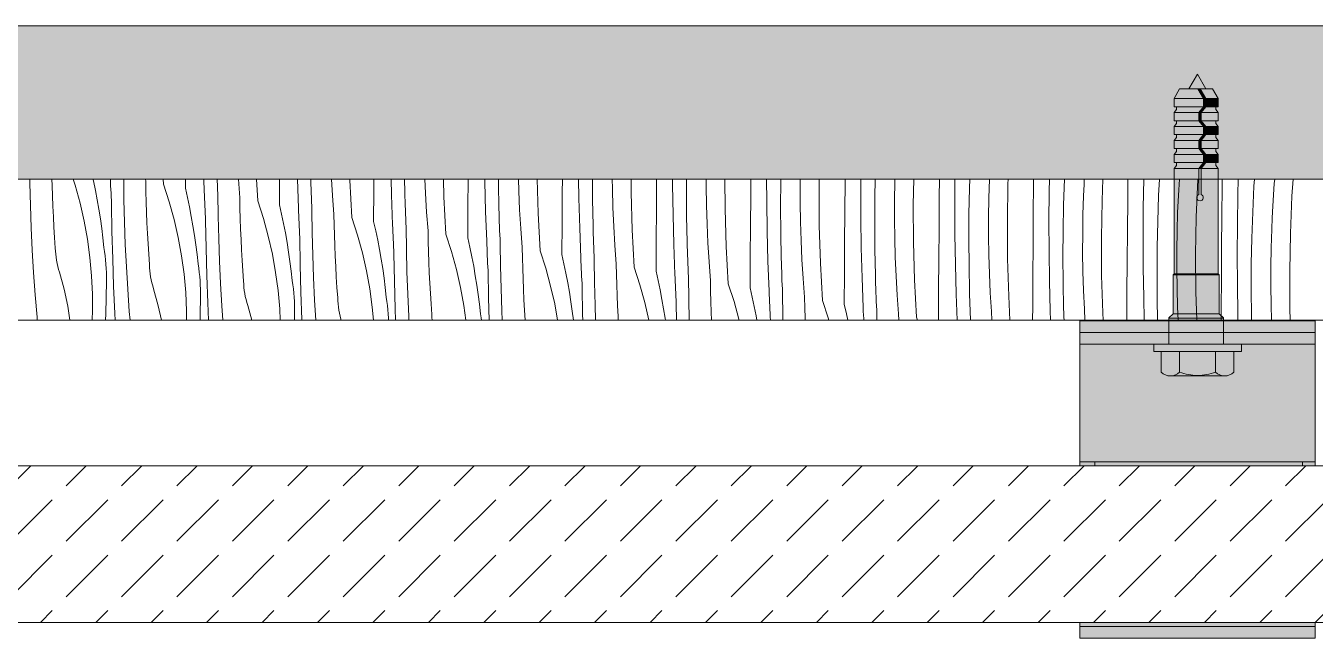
# Model space of a CAD drawing. Header units: millimetres. Extents: x -7826 to 55813, y 465 to 25965.
# Drawn here: x 30741 to 32386, y 20708 to 21489 of the extents above; entities that cross this region are included whole.
import ezdxf

# ---------------------------------------------------------------- set-up
doc = ezdxf.new("R2010")
doc.units = ezdxf.units.MM
for name, color, linetype, lineweight in [('2D - Ogolne2', 251, 'Continuous', 15), ('2D Drafting - General102', 254, 'Continuous', 13), ('2D Drafting - General121', 255, 'Continuous', 0), ('2D Drafting - General2', 251, 'Continuous', 15), ('2D Drafting - General81', 251, 'Continuous', 20)]:
    doc.layers.add(name, color=color, linetype=linetype, lineweight=lineweight)

# ---------------------------------------------------------------- blocks, each defined once
blk = doc.blocks.new('*X24')
at = {"layer": '2D Drafting - General81', "linetype": 'Continuous'}
for p, q in [((-68069.9, 69541.4), (-68069.9, 69546.6)), ((-68041.5, 69538.4), (-68041.8, 69546.6)), ((-68014.7, 69546.6), (-68012.1, 69538.6)), ((-67989.4, 69546.6), (-67988.8, 69544.2)), ((-67967, 69542.5), (-67967.2, 69546.6)), ((-67949.8, 69520.2), (-67950.1, 69546.6)), ((-67922.1, 69543.9), (-67922.3, 69546.6)), ((-67899.3, 69539.9), (-67899.6, 69546.6)), ((-67871.5, 69534.9), (-67871.4, 69546.6)), ((-67847.3, 69530.7), (-67847.9, 69546.6)), ((-67830.8, 69544.3), (-67830.9, 69546.6)), ((-67802, 69522.7), (-67803.8, 69546.6)), ((-67779.2, 69518.7), (-67780.7, 69546.6)), ((-67751.4, 69513.8), (-67751.2, 69546.6)), ((-67727.3, 69509.5), (-67728.6, 69546.6)), ((-67711.5, 69545.3), (-67711.5, 69546.6)), ((-67683.8, 69525.6), (-67685, 69546.6)), ((-67661.7, 69545.3), (-67661.7, 69546.6)), ((-67631.1, 69532), (-67631, 69546.6)), ((-67608.6, 69526.5), (-67609.1, 69546.6)), ((-67591.6, 69529.7), (-67591.9, 69546.6)), ((-67565.2, 69528.5), (-67566, 69546.6)), ((-67541.6, 69524.1), (-67542.3, 69546.6)), ((-67511, 69510.8), (-67510.8, 69546.6)), ((-67489.5, 69543.5), (-67489.5, 69546.6)), ((-67472.2, 69541.6), (-67472.2, 69546.6)), ((-67446.2, 69531.5), (-67446.6, 69546.6)), ((-67421.6, 69502.9), (-67422.9, 69546.6)), ((-67390.7, 69529), (-67390.5, 69546.6)), ((-67369.4, 69522.3), (-67369.8, 69546.6)), ((-67352.1, 69520.4), (-67352.3, 69546.6)), ((-67326.8, 69534.5), (-67327, 69546.6)), ((-67302.9, 69529.5), (-67303, 69546.6)), ((-67270.6, 69507.8), (-67270.3, 69546.6)), ((-67249.9, 69539.3), (-67250, 69546.6)), ((-67232.3, 69532.3), (-67232.2, 69546.6)), ((-67207.1, 69537.4), (-67207.1, 69546.6)), ((-67182.8, 69508.4), (-67183.1, 69546.6)), ((-67150.3, 69526), (-67150.1, 69546.6)), ((-67129.9, 69518.1), (-67130, 69546.6)), ((-67112, 69544.1), (-67111.9, 69546.6)), ((-67087.1, 69540.4), (-67087, 69546.6)), ((-67063.1, 69535), (-67062.9, 69546.6)), ((-67029.9, 69544.1), (-67029.9, 69546.6)), ((-67010, 69535.1), (-67009.9, 69546.6)), ((-66991.9, 69523), (-66991.5, 69546.6)), ((-66966.6, 69543.4), (-66966.5, 69546.6)), ((-66943, 69513.8), (-66942.4, 69546.6)), ((-66909.8, 69523), (-66909.6, 69546.6)), ((-66889.9, 69513.9), (-66889.7, 69546.6)), ((-66871.2, 69534.8), (-66870.8, 69546.6)), ((-66846.5, 69522.2), (-66845.8, 69546.4)), ((-66845.8, 69546.4), (-66845.8, 69546.6)), ((-66822.1, 69540.5), (-66821.8, 69546.6)), ((-66789.4, 69541.1), (-66789.4, 69546.6)), ((-66769.6, 69530.9), (-66769.3, 69546.6)), ((-66751.1, 69513.7), (-66750, 69546.6)), ((-66725.1, 69539.7), (-66724.8, 69546.6)), ((-66702, 69519.3), (-66700.9, 69546.6)), ((-66669.4, 69520), (-66669.2, 69546.6)), ((-66649.5, 69509.7), (-66648.9, 69546.6)), ((-66629.9, 69525.5), (-66628.9, 69546.6)), ((-66604.3, 69533), (-66603.5, 69546.6)), ((-66582, 69498.1), (-66580, 69545.9)), ((-66580, 69545.9), (-66580, 69546.6)), ((-66549, 69538.1), (-66548.9, 69546.6)), ((-66528.8, 69526.7), (-66528.3, 69546.6)), ((-66508.3, 69537.4), (-66507.7, 69546.6)), ((-66482.4, 69540.8), (-66481.9, 69546.6)), ((-66459.9, 69524.8), (-66458.5, 69546.6)), ((-68069.2, 69512.8), (-68069.9, 69541.4)), ((-68041.1, 69525.1), (-68041.5, 69538.4)), ((-68012.1, 69538.6), (-68005.9, 69516)), ((-67988.8, 69544.2), (-67986.3, 69532.1)), ((-67986.3, 69532.1), (-67984, 69520.1)), ((-67966.8, 69537.8), (-67967, 69542.5)), ((-67966.6, 69533.2), (-67966.8, 69537.8)), ((-67966.3, 69528.5), (-67966.6, 69533.2)), ((-67921.8, 69530.6), (-67922.1, 69543.9)), ((-67921.5, 69517.2), (-67921.8, 69530.6)), ((-67899.3, 69539.9), (-67892, 69517.5)), ((-67871.5, 69534.9), (-67868.8, 69523)), ((-67847.1, 69526), (-67847.3, 69530.7)), ((-67830.6, 69538.7), (-67830.8, 69544.3)), ((-67830.3, 69533.2), (-67830.6, 69538.7)), ((-67830.1, 69527.6), (-67830.3, 69533.2)), ((-67711.3, 69539.8), (-67711.5, 69545.3)), ((-67711.1, 69534.2), (-67711.3, 69539.8)), ((-67710.9, 69528.7), (-67711.1, 69534.2)), ((-67659.1, 69497.5), (-67661.7, 69545.3)), ((-67631.3, 69492.6), (-67631.1, 69532)), ((-67591.4, 69524.1), (-67591.6, 69529.7)), ((-67488.5, 69505.3), (-67489.5, 69543.5)), ((-67471.5, 69508.5), (-67472.2, 69541.6)), ((-67445.1, 69507.4), (-67446.2, 69531.5)), ((-67326.1, 69510.3), (-67326.8, 69534.5)), ((-67301.5, 69481.7), (-67302.9, 69529.5)), ((-67249.3, 69501.1), (-67249.9, 69539.3)), ((-67232, 69499.2), (-67232.3, 69532.3)), ((-67206.8, 69513.3), (-67207.1, 69537.4)), ((-67112.2, 69511.1), (-67112, 69544.1)), ((-67087.1, 69516.3), (-67087.1, 69540.4)), ((-67062.8, 69487.2), (-67063.1, 69535)), ((-67030.2, 69504.8), (-67029.9, 69544.1)), ((-67009.8, 69496.9), (-67010, 69535.1)), ((-66967, 69519.2), (-66966.6, 69543.4)), ((-66871.9, 69501.8), (-66871.2, 69534.8)), ((-66822.9, 69492.7), (-66822.1, 69540.5)), ((-66789.8, 69501.8), (-66789.4, 69541.1)), ((-66769.8, 69492.7), (-66769.6, 69530.9)), ((-66725.8, 69525.2), (-66725.1, 69539.7)), ((-66605.1, 69518.5), (-66604.3, 69533)), ((-66549.3, 69498.8), (-66549, 69538.1)), ((-66509.9, 69504.4), (-66508.3, 69537.4)), ((-66483.4, 69526.3), (-66482.4, 69540.8)), ((-68068.2, 69484.3), (-68069.2, 69512.8)), ((-68040.5, 69511.8), (-68041.1, 69525.1)), ((-68005.9, 69516), (-68000.7, 69493)), ((-67984, 69520.1), (-67981.9, 69508)), ((-67966.1, 69523.8), (-67966.3, 69528.5)), ((-67965.9, 69519.1), (-67966.1, 69523.8)), ((-67965.6, 69514.5), (-67965.9, 69519.1)), ((-67965.1, 69479.6), (-67965.6, 69514.5)), ((-67949.1, 69491.7), (-67949.8, 69520.2)), ((-67921, 69503.9), (-67921.5, 69517.2)), ((-67892, 69517.5), (-67885.8, 69494.8)), ((-67868.8, 69523), (-67866.2, 69511)), ((-67846.9, 69521.3), (-67847.1, 69526)), ((-67846.7, 69516.7), (-67846.9, 69521.3)), ((-67846.5, 69512), (-67846.7, 69516.7)), ((-67829.7, 69499.1), (-67830.1, 69527.6)), ((-67801.8, 69509.4), (-67802, 69522.7)), ((-67779.2, 69518.7), (-67772, 69496.3)), ((-67751.4, 69513.8), (-67748.7, 69501.8)), ((-67710.7, 69523.1), (-67710.9, 69528.7)), ((-67710.5, 69517.6), (-67710.7, 69523.1)), ((-67710.2, 69512), (-67710.5, 69517.6)), ((-67682, 69501.5), (-67683.8, 69525.6)), ((-67607.2, 69488.3), (-67608.6, 69526.5)), ((-67591.2, 69518.6), (-67591.4, 69524.1)), ((-67591, 69513), (-67591.2, 69518.6)), ((-67590.8, 69507.5), (-67591, 69513)), ((-67563.7, 69504.4), (-67565.2, 69528.5)), ((-67539.1, 69476.3), (-67541.6, 69524.1)), ((-67390.9, 69489.6), (-67390.7, 69529)), ((-67368.4, 69484.1), (-67369.4, 69522.3)), ((-67351.4, 69487.4), (-67352.1, 69520.4)), ((-67206, 69489.2), (-67206.8, 69513.3)), ((-67150.5, 69486.6), (-67150.3, 69526)), ((-67129.3, 69479.9), (-67129.9, 69518.1)), ((-67086.7, 69492.1), (-67087.1, 69516.3)), ((-66992.1, 69489.9), (-66991.9, 69523)), ((-66967, 69495.1), (-66967, 69519.2)), ((-66942.7, 69466), (-66943, 69513.8)), ((-66910.1, 69483.6), (-66909.8, 69523)), ((-66889.7, 69475.8), (-66889.9, 69513.9)), ((-66846.9, 69498.1), (-66846.5, 69522.2)), ((-66751.8, 69480.6), (-66751.1, 69513.7)), ((-66726.5, 69501.1), (-66725.8, 69525.2)), ((-66702.9, 69471.5), (-66702, 69519.3)), ((-66669.7, 69480.6), (-66669.4, 69520)), ((-66631.1, 69492.5), (-66629.9, 69525.5)), ((-66605.7, 69504), (-66605.1, 69518.5)), ((-66529.5, 69488.6), (-66528.8, 69526.7)), ((-66484.3, 69511.8), (-66483.4, 69526.3)), ((-66461.9, 69477), (-66459.9, 69524.8)), ((-68039.9, 69498.5), (-68040.5, 69511.8)), ((-68039.2, 69485.2), (-68039.9, 69498.5)), ((-67981.9, 69508), (-67979.9, 69495.9)), ((-67920.5, 69490.6), (-67921, 69503.9)), ((-67866.2, 69511), (-67863.9, 69498.9)), ((-67863.9, 69498.9), (-67861.8, 69486.8)), ((-67846.3, 69507.3), (-67846.5, 69512)), ((-67846.1, 69502.6), (-67846.3, 69507.3)), ((-67845.8, 69498), (-67846.1, 69502.6)), ((-67845.6, 69493.3), (-67845.8, 69498)), ((-67829, 69470.5), (-67829.7, 69499.1)), ((-67801.4, 69496.1), (-67801.8, 69509.4)), ((-67772, 69496.3), (-67765.8, 69473.6)), ((-67748.7, 69501.8), (-67746.2, 69489.8)), ((-67727.1, 69504.8), (-67727.3, 69509.5)), ((-67726.9, 69500.2), (-67727.1, 69504.8)), ((-67726.6, 69495.5), (-67726.9, 69500.2)), ((-67710, 69506.5), (-67710.2, 69512)), ((-67709.7, 69477.9), (-67710, 69506.5)), ((-67681.7, 69488.2), (-67682, 69501.5)), ((-67659.1, 69497.5), (-67651.9, 69475.1)), ((-67590.6, 69501.9), (-67590.8, 69507.5)), ((-67590.4, 69496.4), (-67590.6, 69501.9)), ((-67590.2, 69490.9), (-67590.4, 69496.4)), ((-67561.9, 69480.4), (-67563.7, 69504.4)), ((-67511.3, 69471.4), (-67511, 69510.8)), ((-67487.1, 69467.2), (-67488.5, 69505.3)), ((-67471.3, 69503), (-67471.5, 69508.5)), ((-67471.2, 69497.4), (-67471.3, 69503)), ((-67471, 69491.9), (-67471.2, 69497.4)), ((-67443.6, 69483.3), (-67445.1, 69507.4)), ((-67419, 69455.2), (-67421.6, 69502.9)), ((-67325, 69486.2), (-67326.1, 69510.3)), ((-67270.9, 69468.4), (-67270.6, 69507.8)), ((-67248.4, 69463), (-67249.3, 69501.1)), ((-67231.4, 69466.2), (-67232, 69499.2)), ((-67181.4, 69460.6), (-67182.8, 69508.4)), ((-67112, 69478.1), (-67112.2, 69511.1)), ((-67030.5, 69465.4), (-67030.2, 69504.8)), ((-67009.2, 69458.8), (-67009.8, 69496.9)), ((-66872.1, 69468.8), (-66871.9, 69501.8)), ((-66846.9, 69473.9), (-66846.9, 69498.1)), ((-66790.1, 69462.4), (-66789.8, 69501.8)), ((-66726.8, 69476.9), (-66726.5, 69501.1)), ((-66649.8, 69471.6), (-66649.5, 69509.7)), ((-66606.4, 69479.9), (-66605.7, 69504)), ((-66582.8, 69450.3), (-66582, 69498.1)), ((-66549.6, 69459.4), (-66549.3, 69498.8)), ((-66511, 69471.3), (-66509.9, 69504.4)), ((-66485.6, 69482.8), (-66485, 69497.3)), ((-66485, 69497.3), (-66484.3, 69511.8)), ((-68066.8, 69455.7), (-68068.2, 69484.3)), ((-68038.3, 69471.9), (-68039.2, 69485.2)), ((-68000.7, 69493), (-67996.5, 69469.9)), ((-67979.9, 69495.9), (-67978.2, 69483.7)), ((-67978.2, 69483.7), (-67976.7, 69471.6)), ((-67948.1, 69463.1), (-67949.1, 69491.7)), ((-67919.8, 69477.3), (-67920.5, 69490.6)), ((-67885.8, 69494.8), (-67880.6, 69471.9)), ((-67861.8, 69486.8), (-67859.9, 69474.7)), ((-67845, 69458.4), (-67845.6, 69493.3)), ((-67801, 69482.8), (-67801.4, 69496.1)), ((-67800.4, 69469.5), (-67801, 69482.8)), ((-67746.2, 69489.8), (-67743.9, 69477.8)), ((-67726.4, 69490.8), (-67726.6, 69495.5)), ((-67726.2, 69486.2), (-67726.4, 69490.8)), ((-67726, 69481.5), (-67726.2, 69486.2)), ((-67725.8, 69476.8), (-67726, 69481.5)), ((-67681.3, 69474.9), (-67681.7, 69488.2)), ((-67631.3, 69492.6), (-67628.6, 69480.6)), ((-67628.6, 69480.6), (-67626.1, 69468.6)), ((-67607, 69483.7), (-67607.2, 69488.3)), ((-67606.8, 69479), (-67607, 69483.7)), ((-67589.9, 69485.3), (-67590.2, 69490.9)), ((-67589.6, 69456.7), (-67589.9, 69485.3)), ((-67561.6, 69467), (-67561.9, 69480.4)), ((-67470.8, 69486.3), (-67471, 69491.9)), ((-67470.6, 69480.8), (-67470.8, 69486.3)), ((-67470.3, 69475.2), (-67470.6, 69480.8)), ((-67441.8, 69459.2), (-67443.6, 69483.3)), ((-67391.2, 69450.3), (-67390.9, 69489.6)), ((-67367.1, 69446), (-67368.4, 69484.1)), ((-67351.3, 69481.8), (-67351.4, 69487.4)), ((-67351.1, 69476.3), (-67351.3, 69481.8)), ((-67323.6, 69462.1), (-67325, 69486.2)), ((-67298.9, 69434), (-67301.5, 69481.7)), ((-67205, 69465), (-67206, 69489.2)), ((-67150.8, 69447.3), (-67150.5, 69486.6)), ((-67128.3, 69441.8), (-67129.3, 69479.9)), ((-67086, 69468), (-67086.7, 69492.1)), ((-67061.3, 69439.4), (-67062.8, 69487.2)), ((-66991.9, 69456.9), (-66992.1, 69489.9)), ((-66966.6, 69471), (-66967, 69495.1)), ((-66910.4, 69444.3), (-66910.1, 69483.6)), ((-66822.6, 69444.9), (-66822.9, 69492.7)), ((-66769.6, 69454.6), (-66769.8, 69492.7)), ((-66752, 69447.6), (-66751.8, 69480.6)), ((-66670, 69441.3), (-66669.7, 69480.6)), ((-66631.7, 69459.5), (-66631.1, 69492.5)), ((-66606.8, 69455.7), (-66606.4, 69479.9)), ((-66529.7, 69450.4), (-66529.5, 69488.6)), ((-66486.3, 69458.7), (-66485.6, 69482.8)), ((-68037.4, 69458.6), (-68038.3, 69471.9)), ((-67996.5, 69469.9), (-67993.3, 69446.6)), ((-67976.7, 69471.6), (-67975.4, 69459.4)), ((-67964.2, 69444.7), (-67965.1, 69479.6)), ((-67919.1, 69464), (-67919.8, 69477.3)), ((-67918.3, 69450.7), (-67919.1, 69464)), ((-67880.6, 69471.9), (-67876.4, 69448.7)), ((-67859.9, 69474.7), (-67858.2, 69462.6)), ((-67828, 69441.9), (-67829, 69470.5)), ((-67799.8, 69456.1), (-67800.4, 69469.5)), ((-67765.8, 69473.6), (-67760.5, 69450.7)), ((-67743.9, 69477.8), (-67741.7, 69465.7)), ((-67741.7, 69465.7), (-67739.8, 69453.5)), ((-67725.5, 69472.1), (-67725.8, 69476.8)), ((-67724.9, 69437.2), (-67725.5, 69472.1)), ((-67709, 69449.3), (-67709.7, 69477.9)), ((-67680.9, 69461.6), (-67681.3, 69474.9)), ((-67651.9, 69475.1), (-67645.7, 69452.4)), ((-67626.1, 69468.6), (-67623.8, 69456.6)), ((-67606.6, 69474.3), (-67606.8, 69479)), ((-67606.4, 69469.7), (-67606.6, 69474.3)), ((-67606.1, 69465), (-67606.4, 69469.7)), ((-67605.9, 69460.3), (-67606.1, 69465)), ((-67561.3, 69453.7), (-67561.6, 69467)), ((-67539.1, 69476.3), (-67531.8, 69454)), ((-67511.3, 69471.4), (-67508.6, 69459.5)), ((-67486.9, 69462.5), (-67487.1, 69467.2)), ((-67470.1, 69469.7), (-67470.3, 69475.2)), ((-67469.9, 69464.1), (-67470.1, 69469.7)), ((-67469.5, 69435.6), (-67469.9, 69464.1)), ((-67350.9, 69470.7), (-67351.1, 69476.3)), ((-67350.7, 69465.2), (-67350.9, 69470.7)), ((-67350.5, 69459.6), (-67350.7, 69465.2)), ((-67271.1, 69429.1), (-67270.9, 69468.4)), ((-67231.2, 69460.6), (-67231.4, 69466.2)), ((-67203.5, 69440.9), (-67205, 69465)), ((-67111.3, 69445), (-67112, 69478.1)), ((-67084.9, 69443.9), (-67086, 69468)), ((-67030.7, 69426.1), (-67030.5, 69465.4)), ((-66965.9, 69446.8), (-66966.6, 69471)), ((-66941.3, 69418.2), (-66942.7, 69466)), ((-66889.1, 69437.6), (-66889.7, 69475.8)), ((-66871.8, 69435.7), (-66872.1, 69468.8)), ((-66846.6, 69449.8), (-66846.9, 69473.9)), ((-66726.9, 69452.8), (-66726.8, 69476.9)), ((-66702.6, 69423.7), (-66702.9, 69471.5)), ((-66649.6, 69433.4), (-66649.8, 69471.6)), ((-66511.7, 69438.3), (-66511, 69471.3)), ((-66462.7, 69429.2), (-66461.9, 69477)), ((-68065.1, 69427.2), (-68066.8, 69455.7)), ((-68037.2, 69454.7), (-68037.4, 69458.6)), ((-68036.9, 69450.7), (-68037.2, 69454.7)), ((-68036.5, 69446.8), (-68036.9, 69450.7)), ((-67974.5, 69454.1), (-67975.4, 69459.4)), ((-67973.8, 69448.7), (-67974.5, 69454.1)), ((-67973.3, 69443.4), (-67973.8, 69448.7)), ((-67946.7, 69434.6), (-67948.1, 69463.1)), ((-67917.3, 69437.4), (-67918.3, 69450.7)), ((-67876.4, 69448.7), (-67873.2, 69425.4)), ((-67858.2, 69462.6), (-67856.6, 69450.4)), ((-67856.6, 69450.4), (-67855.3, 69438.2)), ((-67844.1, 69423.5), (-67845, 69458.4)), ((-67799, 69442.8), (-67799.8, 69456.1)), ((-67760.5, 69450.7), (-67756.3, 69427.5)), ((-67739.8, 69453.5), (-67738.1, 69441.4)), ((-67708, 69420.8), (-67709, 69449.3)), ((-67680.3, 69448.3), (-67680.9, 69461.6)), ((-67679.7, 69435), (-67680.3, 69448.3)), ((-67645.7, 69452.4), (-67640.5, 69429.5)), ((-67623.8, 69456.6), (-67621.7, 69444.5)), ((-67605.7, 69455.6), (-67605.9, 69460.3)), ((-67605.4, 69451), (-67605.7, 69455.6)), ((-67604.9, 69416.1), (-67605.4, 69451)), ((-67588.9, 69428.2), (-67589.6, 69456.7)), ((-67560.8, 69440.4), (-67561.3, 69453.7)), ((-67531.8, 69454), (-67525.6, 69431.3)), ((-67508.6, 69459.5), (-67506, 69447.5)), ((-67506, 69447.5), (-67503.7, 69435.4)), ((-67486.7, 69457.8), (-67486.9, 69462.5)), ((-67486.5, 69453.2), (-67486.7, 69457.8)), ((-67486.3, 69448.5), (-67486.5, 69453.2)), ((-67486.1, 69443.8), (-67486.3, 69448.5)), ((-67441.6, 69445.9), (-67441.8, 69459.2)), ((-67419, 69455.2), (-67411.8, 69432.8)), ((-67391.2, 69450.3), (-67388.5, 69438.3)), ((-67350.3, 69454.1), (-67350.5, 69459.6)), ((-67350, 69448.5), (-67350.3, 69454.1)), ((-67349.8, 69443), (-67350, 69448.5)), ((-67321.8, 69438), (-67323.6, 69462.1)), ((-67247, 69424.8), (-67248.4, 69463)), ((-67231, 69455.1), (-67231.2, 69460.6)), ((-67230.8, 69449.5), (-67231, 69455.1)), ((-67230.6, 69444), (-67230.8, 69449.5)), ((-67178.9, 69412.8), (-67181.4, 69460.6)), ((-67151.1, 69407.9), (-67150.8, 69447.3)), ((-67008.2, 69420.6), (-67009.2, 69458.8)), ((-66991.2, 69423.8), (-66991.9, 69456.9)), ((-66845.8, 69425.6), (-66846.6, 69449.8)), ((-66790.3, 69423.1), (-66790.1, 69462.4)), ((-66769.1, 69416.4), (-66769.6, 69454.6)), ((-66751.8, 69414.5), (-66752, 69447.6)), ((-66726.5, 69428.6), (-66726.9, 69452.8)), ((-66631.9, 69426.4), (-66631.7, 69459.5)), ((-66606.8, 69431.6), (-66606.8, 69455.7)), ((-66582.5, 69402.5), (-66582.8, 69450.3)), ((-66549.9, 69420.1), (-66549.6, 69459.4)), ((-66529.5, 69412.2), (-66529.7, 69450.4)), ((-66486.7, 69434.6), (-66486.3, 69458.7)), ((-68035.9, 69442.9), (-68036.5, 69446.8)), ((-68035.1, 69439), (-68035.9, 69442.9)), ((-68034.3, 69435.2), (-68035.1, 69439)), ((-68033.3, 69431.3), (-68034.3, 69435.2)), ((-68032.1, 69427.6), (-68033.3, 69431.3)), ((-67993.3, 69446.6), (-67991.2, 69423.2)), ((-67972.8, 69438), (-67973.3, 69443.4)), ((-67972.5, 69432.6), (-67972.8, 69438)), ((-67972.3, 69427.3), (-67972.5, 69432.6)), ((-67963, 69409.8), (-67964.2, 69444.7)), ((-67945, 69406), (-67946.7, 69434.6)), ((-67917.2, 69433.5), (-67917.3, 69437.4)), ((-67916.8, 69429.6), (-67917.2, 69433.5)), ((-67854.5, 69432.9), (-67855.3, 69438.2)), ((-67853.8, 69427.5), (-67854.5, 69432.9)), ((-67826.7, 69413.4), (-67828, 69441.9)), ((-67798.2, 69429.6), (-67799, 69442.8)), ((-67738.1, 69441.4), (-67736.6, 69429.2)), ((-67724.1, 69402.3), (-67724.9, 69437.2)), ((-67679, 69421.7), (-67679.7, 69435)), ((-67621.7, 69444.5), (-67619.7, 69432.4)), ((-67619.7, 69432.4), (-67618, 69420.2)), ((-67560.3, 69427.1), (-67560.8, 69440.4)), ((-67525.6, 69431.3), (-67520.4, 69408.3)), ((-67503.7, 69435.4), (-67501.6, 69423.3)), ((-67485.9, 69439.1), (-67486.1, 69443.8)), ((-67485.6, 69434.5), (-67485.9, 69439.1)), ((-67485.4, 69429.8), (-67485.6, 69434.5)), ((-67468.8, 69407), (-67469.5, 69435.6)), ((-67441.2, 69432.6), (-67441.6, 69445.9)), ((-67440.7, 69419.2), (-67441.2, 69432.6)), ((-67411.8, 69432.8), (-67405.6, 69410.1)), ((-67388.5, 69438.3), (-67386, 69426.3)), ((-67366.9, 69441.3), (-67367.1, 69446)), ((-67366.7, 69436.7), (-67366.9, 69441.3)), ((-67366.4, 69432), (-67366.7, 69436.7)), ((-67366.2, 69427.3), (-67366.4, 69432)), ((-67349.5, 69414.4), (-67349.8, 69443)), ((-67321.5, 69424.7), (-67321.8, 69438)), ((-67298.9, 69434), (-67291.7, 69411.6)), ((-67230.4, 69438.4), (-67230.6, 69444)), ((-67230.2, 69432.9), (-67230.4, 69438.4)), ((-67230, 69427.3), (-67230.2, 69432.9)), ((-67201.7, 69416.8), (-67203.5, 69440.9)), ((-67126.9, 69403.7), (-67128.3, 69441.8)), ((-67111.1, 69439.5), (-67111.3, 69445)), ((-67111, 69433.9), (-67111.1, 69439.5)), ((-67110.8, 69428.4), (-67111, 69433.9)), ((-67083.4, 69419.8), (-67084.9, 69443.9)), ((-67058.8, 69391.7), (-67061.3, 69439.4)), ((-66964.8, 69422.7), (-66965.9, 69446.8)), ((-66910.7, 69404.9), (-66910.4, 69444.3)), ((-66888.2, 69399.5), (-66889.1, 69437.6)), ((-66871.2, 69402.7), (-66871.8, 69435.7)), ((-66821.2, 69397.1), (-66822.6, 69444.9)), ((-66670.3, 69401.9), (-66670, 69441.3)), ((-66649, 69395.3), (-66649.6, 69433.4)), ((-66606.4, 69407.4), (-66606.8, 69431.6)), ((-66511.9, 69405.2), (-66511.7, 69438.3)), ((-66486.7, 69410.4), (-66486.7, 69434.6)), ((-68063.1, 69398.7), (-68065.1, 69427.2)), ((-68026.1, 69406.2), (-68032.1, 69427.6)), ((-67991.2, 69423.2), (-67990.1, 69399.7)), ((-67972.7, 69395.6), (-67972.3, 69416.5)), ((-67972.2, 69421.9), (-67972.3, 69427.3)), ((-67972.3, 69416.5), (-67972.2, 69421.9)), ((-67916.4, 69425.6), (-67916.8, 69429.6)), ((-67915.8, 69421.7), (-67916.4, 69425.6)), ((-67915.1, 69417.8), (-67915.8, 69421.7)), ((-67914.2, 69414), (-67915.1, 69417.8)), ((-67913.2, 69410.2), (-67914.2, 69414)), ((-67873.2, 69425.4), (-67871.1, 69402)), ((-67853.2, 69422.2), (-67853.8, 69427.5)), ((-67852.8, 69416.8), (-67853.2, 69422.2)), ((-67852.4, 69411.5), (-67852.8, 69416.8)), ((-67843, 69388.6), (-67844.1, 69423.5)), ((-67797.3, 69416.3), (-67798.2, 69429.6)), ((-67797.1, 69412.3), (-67797.3, 69416.3)), ((-67756.3, 69427.5), (-67753.2, 69404.2)), ((-67736.6, 69429.2), (-67735.2, 69417)), ((-67734.4, 69411.7), (-67735.2, 69417)), ((-67706.6, 69392.2), (-67708, 69420.8)), ((-67678.1, 69408.4), (-67679, 69421.7)), ((-67640.5, 69429.5), (-67636.3, 69406.4)), ((-67618, 69420.2), (-67616.5, 69408.1)), ((-67604, 69381.2), (-67604.9, 69416.1)), ((-67587.9, 69399.6), (-67588.9, 69428.2)), ((-67559.6, 69413.8), (-67560.3, 69427.1)), ((-67501.6, 69423.3), (-67499.7, 69411.2)), ((-67484.8, 69394.9), (-67485.4, 69429.8)), ((-67440.2, 69405.9), (-67440.7, 69419.2)), ((-67386, 69426.3), (-67383.7, 69414.2)), ((-67383.7, 69414.2), (-67381.5, 69402.2)), ((-67366, 69422.6), (-67366.2, 69427.3)), ((-67365.8, 69418), (-67366, 69422.6)), ((-67365.5, 69413.3), (-67365.8, 69418)), ((-67348.8, 69385.8), (-67349.5, 69414.4)), ((-67321.1, 69411.4), (-67321.5, 69424.7)), ((-67271.1, 69429.1), (-67268.4, 69417.1)), ((-67268.4, 69417.1), (-67265.9, 69405.1)), ((-67246.8, 69420.2), (-67247, 69424.8)), ((-67246.6, 69415.5), (-67246.8, 69420.2)), ((-67246.4, 69410.8), (-67246.6, 69415.5)), ((-67229.7, 69421.8), (-67230, 69427.3)), ((-67229.4, 69393.2), (-67229.7, 69421.8)), ((-67201.4, 69403.5), (-67201.7, 69416.8)), ((-67110.6, 69422.8), (-67110.8, 69428.4)), ((-67110.4, 69417.3), (-67110.6, 69422.8)), ((-67110.1, 69411.7), (-67110.4, 69417.3)), ((-67081.6, 69395.7), (-67083.4, 69419.8)), ((-67031, 69386.8), (-67030.7, 69426.1)), ((-67006.9, 69382.5), (-67008.2, 69420.6)), ((-66991.1, 69418.3), (-66991.2, 69423.8)), ((-66990.9, 69412.7), (-66991.1, 69418.3)), ((-66963.4, 69398.6), (-66964.8, 69422.7)), ((-66938.7, 69370.5), (-66941.3, 69418.2)), ((-66844.7, 69401.5), (-66845.8, 69425.6)), ((-66790.6, 69383.8), (-66790.3, 69423.1)), ((-66768.1, 69378.3), (-66769.1, 69416.4)), ((-66751.1, 69381.5), (-66751.8, 69414.5)), ((-66725.8, 69404.5), (-66726.5, 69428.6)), ((-66701.1, 69375.9), (-66702.6, 69423.7)), ((-66631.7, 69393.4), (-66631.9, 69426.4)), ((-66550.2, 69380.8), (-66549.9, 69420.1)), ((-66462.4, 69381.3), (-66462.7, 69429.2)), ((-68060.7, 69370.2), (-68063.1, 69398.7)), ((-68021.5, 69384.5), (-68026.1, 69406.2)), ((-67990.1, 69399.7), (-67990, 69376.1)), ((-67961.6, 69374.9), (-67963, 69409.8)), ((-67943, 69377.5), (-67945, 69406)), ((-67912.1, 69406.4), (-67913.2, 69410.2)), ((-67906, 69385), (-67912.1, 69406.4)), ((-67871.1, 69402), (-67870, 69378.5)), ((-67852.2, 69406.1), (-67852.4, 69411.5)), ((-67852.2, 69400.7), (-67852.2, 69406.1)), ((-67852.2, 69395.3), (-67852.2, 69400.7)), ((-67825, 69384.9), (-67826.7, 69413.4)), ((-67796.8, 69408.4), (-67797.1, 69412.3)), ((-67796.3, 69404.5), (-67796.8, 69408.4)), ((-67795.7, 69400.6), (-67796.3, 69404.5)), ((-67795, 69396.7), (-67795.7, 69400.6)), ((-67753.2, 69404.2), (-67751, 69380.8)), ((-67733.7, 69406.4), (-67734.4, 69411.7)), ((-67733.1, 69401), (-67733.7, 69406.4)), ((-67732.7, 69395.7), (-67733.1, 69401)), ((-67722.9, 69367.4), (-67724.1, 69402.3)), ((-67677.2, 69395.1), (-67678.1, 69408.4)), ((-67636.3, 69406.4), (-67633.1, 69383.1)), ((-67616.5, 69408.1), (-67615.2, 69395.9)), ((-67586.5, 69371), (-67587.9, 69399.6)), ((-67558.9, 69400.5), (-67559.6, 69413.8)), ((-67558.1, 69387.2), (-67558.9, 69400.5)), ((-67520.4, 69408.3), (-67516.2, 69385.2)), ((-67499.7, 69411.2), (-67498, 69399.1)), ((-67498, 69399.1), (-67496.4, 69386.9)), ((-67467.8, 69378.4), (-67468.8, 69407)), ((-67439.6, 69392.6), (-67440.2, 69405.9)), ((-67405.6, 69410.1), (-67400.3, 69387.2)), ((-67381.5, 69402.2), (-67379.6, 69390)), ((-67365.3, 69408.6), (-67365.5, 69413.3)), ((-67364.7, 69373.7), (-67365.3, 69408.6)), ((-67320.7, 69398.1), (-67321.1, 69411.4)), ((-67320.1, 69384.8), (-67320.7, 69398.1)), ((-67291.7, 69411.6), (-67285.5, 69388.9)), ((-67265.9, 69405.1), (-67263.6, 69393.1)), ((-67246.2, 69406.1), (-67246.4, 69410.8)), ((-67245.9, 69401.5), (-67246.2, 69406.1)), ((-67245.7, 69396.8), (-67245.9, 69401.5)), ((-67201.1, 69390.2), (-67201.4, 69403.5)), ((-67178.9, 69412.8), (-67171.6, 69390.4)), ((-67151.1, 69407.9), (-67148.4, 69396)), ((-67126.7, 69399), (-67126.9, 69403.7)), ((-67126.5, 69394.3), (-67126.7, 69399)), ((-67109.9, 69406.2), (-67110.1, 69411.7)), ((-67109.7, 69400.6), (-67109.9, 69406.2)), ((-67109.3, 69372), (-67109.7, 69400.6)), ((-66990.7, 69407.2), (-66990.9, 69412.7)), ((-66990.5, 69401.6), (-66990.7, 69407.2)), ((-66990.3, 69396.1), (-66990.5, 69401.6)), ((-66961.6, 69374.5), (-66963.4, 69398.6)), ((-66910.9, 69366.6), (-66910.7, 69404.9)), ((-66887, 69366.6), (-66888.2, 69399.5)), ((-66871, 69397.1), (-66871.2, 69402.7)), ((-66843.3, 69377.4), (-66844.7, 69401.5)), ((-66724.7, 69380.4), (-66725.8, 69404.5)), ((-66670.5, 69366.6), (-66670.3, 69401.9)), ((-66605.7, 69383.3), (-66606.4, 69407.4)), ((-66581.4, 69366.6), (-66582.5, 69402.5)), ((-66528.9, 69374.1), (-66529.5, 69412.2)), ((-66511.6, 69372.2), (-66511.9, 69405.2)), ((-66486.4, 69386.3), (-66486.7, 69410.4)), ((-68018.8, 69366.6), (-68021.5, 69384.5)), ((-67973.1, 69374.7), (-67972.7, 69395.6)), ((-67902.1, 69366.6), (-67906, 69385)), ((-67852.7, 69374.4), (-67852.2, 69395.3)), ((-67842.1, 69366.6), (-67843, 69388.6)), ((-67823.7, 69366.6), (-67825, 69384.9)), ((-67794.1, 69392.8), (-67795, 69396.7)), ((-67793.1, 69389), (-67794.1, 69392.8)), ((-67792, 69385.2), (-67793.1, 69389)), ((-67786.7, 69366.6), (-67792, 69385.2)), ((-67732.4, 69390.3), (-67732.7, 69395.7)), ((-67732.2, 69384.9), (-67732.4, 69390.3)), ((-67732.1, 69379.5), (-67732.2, 69384.9)), ((-67705.1, 69366.6), (-67706.6, 69392.2)), ((-67677, 69391.2), (-67677.2, 69395.1)), ((-67676.7, 69387.2), (-67677, 69391.2)), ((-67676.3, 69383.3), (-67676.7, 69387.2)), ((-67675.7, 69379.4), (-67676.3, 69383.3)), ((-67633.1, 69383.1), (-67631.6, 69366.6)), ((-67614.3, 69390.5), (-67615.2, 69395.9)), ((-67613.6, 69385.2), (-67614.3, 69390.5)), ((-67613.1, 69379.9), (-67613.6, 69385.2)), ((-67603.5, 69366.6), (-67604, 69381.2)), ((-67557.1, 69373.9), (-67558.1, 69387.2)), ((-67516.2, 69385.2), (-67513.7, 69366.6)), ((-67496.4, 69386.9), (-67495.1, 69374.7)), ((-67484.1, 69366.6), (-67484.8, 69394.9)), ((-67438.8, 69379.3), (-67439.6, 69392.6)), ((-67400.3, 69387.2), (-67396.6, 69366.6)), ((-67379.6, 69390), (-67377.9, 69377.9)), ((-67348.1, 69366.6), (-67348.8, 69385.8)), ((-67319.5, 69371.5), (-67320.1, 69384.8)), ((-67285.5, 69388.9), (-67280.4, 69366.6)), ((-67263.6, 69393.1), (-67261.5, 69381)), ((-67245.5, 69392.1), (-67245.7, 69396.8)), ((-67245.2, 69387.4), (-67245.5, 69392.1)), ((-67244.9, 69366.6), (-67245.2, 69387.4)), ((-67228.8, 69366.6), (-67229.4, 69393.2)), ((-67200.6, 69376.9), (-67201.1, 69390.2)), ((-67171.6, 69390.4), (-67165.4, 69367.8)), ((-67148.4, 69396), (-67145.8, 69383.9)), ((-67145.8, 69383.9), (-67143.5, 69371.9)), ((-67126.3, 69389.6), (-67126.5, 69394.3)), ((-67126.1, 69385), (-67126.3, 69389.6)), ((-67125.9, 69380.3), (-67126.1, 69385)), ((-67081.4, 69382.4), (-67081.6, 69395.7)), ((-67081, 69369), (-67081.4, 69382.4)), ((-67058.8, 69391.7), (-67051.6, 69369.3)), ((-67031, 69386.8), (-67028.3, 69374.8)), ((-67006.7, 69377.8), (-67006.9, 69382.5)), ((-66990.1, 69390.5), (-66990.3, 69396.1)), ((-66989.8, 69385), (-66990.1, 69390.5)), ((-66989.6, 69379.5), (-66989.8, 69385)), ((-66870.8, 69391.6), (-66871, 69397.1)), ((-66870.6, 69386), (-66870.8, 69391.6)), ((-66870.4, 69380.5), (-66870.6, 69386)), ((-66819.6, 69366.6), (-66821.2, 69397.1)), ((-66790.7, 69366.6), (-66790.6, 69383.8)), ((-66750.9, 69375.9), (-66751.1, 69381.5)), ((-66648.3, 69366.6), (-66649, 69395.3)), ((-66631.2, 69366.6), (-66631.7, 69393.4)), ((-66604.9, 69366.6), (-66605.7, 69383.3)), ((-66485.8, 69366.6), (-66486.4, 69386.3)), ((-66462, 69366.6), (-66462.4, 69381.3)), ((-68060.4, 69366.6), (-68060.7, 69370.2)), ((-67990.3, 69366.6), (-67990.2, 69369.3)), ((-67990.2, 69369.3), (-67990, 69376.1)), ((-67973.3, 69366.6), (-67973.1, 69374.7)), ((-67961.2, 69366.6), (-67961.6, 69374.9)), ((-67942.1, 69366.6), (-67943, 69377.5)), ((-67870, 69378.5), (-67870, 69366.6)), ((-67852.8, 69366.6), (-67852.7, 69374.4)), ((-67751, 69380.8), (-67750.4, 69366.6)), ((-67732.3, 69366.6), (-67732.1, 69374.2)), ((-67732.1, 69374.2), (-67732.1, 69379.5)), ((-67722.9, 69366.6), (-67722.9, 69367.4)), ((-67674.9, 69375.5), (-67675.7, 69379.4)), ((-67674.1, 69371.7), (-67674.9, 69375.5)), ((-67673.1, 69367.8), (-67674.1, 69371.7)), ((-67672.7, 69366.6), (-67673.1, 69367.8)), ((-67612.6, 69374.5), (-67613.1, 69379.9)), ((-67612.3, 69369.1), (-67612.6, 69374.5)), ((-67612.2, 69366.6), (-67612.3, 69369.1)), ((-67586.3, 69366.6), (-67586.5, 69371)), ((-67557, 69370), (-67557.1, 69373.9)), ((-67556.7, 69366.6), (-67557, 69370)), ((-67494.3, 69369.4), (-67495.1, 69374.7)), ((-67493.9, 69366.6), (-67494.3, 69369.4)), ((-67467.3, 69366.6), (-67467.8, 69378.4)), ((-67438, 69366.6), (-67438.8, 69379.3)), ((-67377.9, 69377.9), (-67376.5, 69366.6)), ((-67364.5, 69366.6), (-67364.7, 69373.7)), ((-67319.2, 69366.6), (-67319.5, 69371.5)), ((-67261.5, 69381), (-67259.5, 69368.9)), ((-67259.5, 69368.9), (-67259.2, 69366.6)), ((-67200.2, 69366.6), (-67200.6, 69376.9)), ((-67165.4, 69367.8), (-67165.2, 69366.6)), ((-67143.5, 69371.9), (-67142.6, 69366.6)), ((-67125.6, 69375.6), (-67125.9, 69380.3)), ((-67125.4, 69370.9), (-67125.6, 69375.6)), ((-67125.2, 69366.6), (-67125.4, 69370.9)), ((-67109.2, 69366.6), (-67109.3, 69372)), ((-67080.9, 69366.6), (-67081, 69369)), ((-67051.6, 69369.3), (-67050.8, 69366.6)), ((-67028.3, 69374.8), (-67026.6, 69366.6)), ((-67006.5, 69373.1), (-67006.7, 69377.8)), ((-67006.2, 69368.5), (-67006.5, 69373.1)), ((-67006.2, 69366.6), (-67006.2, 69368.5)), ((-66989.4, 69366.6), (-66989.6, 69379.5)), ((-66961.4, 69366.6), (-66961.6, 69374.5)), ((-66938.7, 69370.5), (-66937.5, 69366.6)), ((-66870.2, 69374.9), (-66870.4, 69380.5)), ((-66870, 69369.4), (-66870.2, 69374.9)), ((-66869.9, 69366.6), (-66870, 69369.4)), ((-66842.5, 69366.6), (-66843.3, 69377.4)), ((-66767.7, 69366.6), (-66768.1, 69378.3)), ((-66750.8, 69370.4), (-66750.9, 69375.9)), ((-66750.6, 69366.6), (-66750.8, 69370.4)), ((-66723.9, 69366.6), (-66724.7, 69380.4)), ((-66700.6, 69366.6), (-66701.1, 69375.9)), ((-66550.3, 69366.6), (-66550.2, 69380.8)), ((-66528.7, 69366.6), (-66528.9, 69374.1)), ((-66511.5, 69366.6), (-66511.6, 69372.2))]:
    blk.add_line(p, q, dxfattribs=at)
blk = doc.blocks.new('Wype_nienie_26')
at = {"layer": '2D Drafting - General2', "linetype": 'Continuous'}
for p, q in [((-55900.3, 69546.6), (-72935.9, 69546.6)), ((-72935.9, 69366.6), (-55900.3, 69366.6))]:
    blk.add_line(p, q, dxfattribs=at)
at = {"layer": '2D Drafting - General81', "linetype": 'Continuous'}
blk.add_blockref('*X24', (0, 0), dxfattribs=at)

msp = doc.modelspace()

# ---------------------------------------------------------------- hatches: boundary and pattern name
at = {"layer": '2D Drafting - General102', "linetype": 'Continuous'}
for points in [[(32385.54, 21098.01), (32085.54, 21098.01), (32085.54, 21113.01), (32385.54, 21113.01)], [(32085.54, 20933.01), (32085.54, 21098.01), (32385.54, 21098.01), (32385.54, 20933.01)], [(32385.54, 21083.01), (32085.54, 21083.01), (32085.54, 21098.01), (32385.54, 21098.01)], [(32385.54, 20933.01), (32385.54, 20928.1), (32085.54, 20928.1), (32085.54, 20933.01)], [(32085.54, 20723.01), (32085.54, 20728.1), (32385.54, 20728.1), (32385.54, 20723.01)], [(32085.54, 20708.01), (32085.54, 20723.01), (32385.54, 20723.01), (32385.54, 20708.01)]]:
    msp.add_hatch(color=256, dxfattribs=at).paths.add_polyline_path(points, flags=0)
at = {"layer": '2D Drafting - General121', "linetype": 'Continuous'}
for points in [[(32235.45, 21427.61), (32224.63, 21408.88), (32246.26, 21408.88)], [(32212.67, 21408.88), (32205.52, 21396.5), (32243.01, 21396.5), (32235.86, 21408.88)], [(32235.86, 21408.88), (32243.01, 21396.5), (32245.97, 21396.5), (32238.82, 21408.88)], [(32238.82, 21408.88), (32245.97, 21396.5), (32261.88, 21396.5), (32254.73, 21408.88)], [(32205.52, 21386.15), (32243.01, 21386.15), (32243.01, 21396.5), (32205.52, 21396.5)], [(32208.48, 21386.15), (32208.48, 21382.45), (32205.52, 21378.71), (32237.26, 21378.71), (32243.01, 21386.15)], [(32240.22, 21378.71), (32245.97, 21386.15), (32243.01, 21386.15), (32237.26, 21378.71)], [(32258.92, 21386.15), (32245.97, 21386.15), (32240.22, 21378.71), (32261.88, 21378.71), (32258.92, 21382.45)], [(32245.97, 21386.15), (32245.97, 21396.5), (32243.01, 21396.5), (32243.01, 21386.15)], [(32245.97, 21386.15), (32261.88, 21386.15), (32261.88, 21396.5), (32245.97, 21396.5)], [(32205.52, 21378.71), (32205.52, 21368.35), (32237.26, 21368.35), (32237.26, 21378.71)], [(32208.48, 21368.35), (32208.48, 21364.65), (32205.52, 21360.91), (32243.01, 21360.91), (32237.26, 21368.35)], [(32240.22, 21368.35), (32240.22, 21378.71), (32237.26, 21378.71), (32237.26, 21368.35)], [(32237.26, 21368.35), (32243.01, 21360.91), (32245.97, 21360.91), (32240.22, 21368.35)], [(32261.88, 21378.71), (32240.22, 21378.71), (32240.22, 21368.35), (32261.88, 21368.35)], [(32258.92, 21368.35), (32240.22, 21368.35), (32245.97, 21360.91), (32261.88, 21360.91), (32258.92, 21364.65)], [(32205.52, 21360.91), (32205.52, 21350.56), (32243.01, 21350.56), (32243.01, 21360.91)], [(32208.48, 21350.56), (32208.48, 21346.86), (32205.52, 21343.11), (32237.26, 21343.11), (32243.01, 21350.56)], [(32243.01, 21350.56), (32237.26, 21343.11), (32240.22, 21343.11), (32245.97, 21350.56)], [(32240.22, 21343.11), (32261.88, 21343.11), (32258.92, 21346.86), (32258.92, 21350.56), (32245.97, 21350.56)], [(32243.01, 21360.91), (32243.01, 21350.56), (32245.97, 21350.56), (32245.97, 21360.91)], [(32261.88, 21360.91), (32245.97, 21360.91), (32245.97, 21350.56), (32261.88, 21350.56)], [(32205.52, 21332.76), (32237.26, 21332.76), (32237.26, 21343.11), (32205.52, 21343.11)], [(32240.22, 21332.76), (32240.22, 21343.11), (32237.26, 21343.11), (32237.26, 21332.76)], [(32261.88, 21343.11), (32240.22, 21343.11), (32240.22, 21332.76), (32261.88, 21332.76)], [(32208.48, 21332.76), (32208.48, 21329.06), (32205.52, 21325.32), (32243.01, 21325.32), (32237.26, 21332.76)], [(32205.52, 21314.96), (32243.01, 21314.96), (32243.01, 21325.32), (32205.52, 21325.32)], [(32237.26, 21332.76), (32243.01, 21325.32), (32245.97, 21325.32), (32240.22, 21332.76)], [(32258.92, 21332.76), (32240.22, 21332.76), (32245.97, 21325.32), (32261.88, 21325.32), (32258.92, 21329.06)], [(32245.97, 21314.96), (32245.97, 21325.32), (32243.01, 21325.32), (32243.01, 21314.96)], [(32261.88, 21325.32), (32245.97, 21325.32), (32245.97, 21314.96), (32261.88, 21314.96)], [(32208.48, 21314.96), (32208.48, 21311.26), (32205.52, 21307.52), (32237.26, 21307.52), (32243.01, 21314.96)], [(32205.52, 21173.1), (32261.88, 21173.1), (32261.88, 21307.52), (32240.22, 21307.52), (32240.22, 21274.21, -5.4750432), (32237.26, 21274.21), (32237.26, 21307.52), (32205.52, 21307.52)], [(32237.26, 21307.52), (32237.26, 21274.21, 5.4750432), (32240.22, 21274.21), (32240.22, 21307.52)], [(32240.22, 21307.52), (32245.97, 21314.96), (32243.01, 21314.96), (32237.26, 21307.52)], [(32258.92, 21314.96), (32245.97, 21314.96), (32240.22, 21307.52), (32261.88, 21307.52), (32258.92, 21311.26)], [(32204.28, 21171.86), (32263.12, 21171.86), (32261.88, 21173.1), (32205.52, 21173.1)], [(32204.28, 21122.11), (32263.12, 21122.11), (32263.12, 21171.86), (32204.28, 21171.86)], [(32198.96, 21116.52), (32268.54, 21116.52), (32268.54, 21116.7), (32263.12, 21122.11), (32204.38, 21122.11), (32198.96, 21116.7)], [(32198.87, 21083.01), (32235.54, 21083.01), (32268.54, 21083.01), (32268.54, 21113.01), (32232.62, 21113.01), (32198.87, 21113.01)], [(32198.87, 21113.01), (32198.87, 21083.01), (32235.54, 21083.01), (32268.54, 21083.01), (32268.54, 21113.01), (32231.67, 21113.01)], [(32198.96, 21113.01), (32231.67, 21113.01), (32256.02, 21113.01), (32268.54, 21113.01), (32268.54, 21116.52), (32198.96, 21116.52)], [(32235.54, 21083.01), (32179.62, 21083.01), (32179.62, 21073.69), (32235.54, 21073.69), (32291.46, 21073.69), (32291.46, 21083.01)], [(32189.33, 21073.69), (32189.33, 21047.52, 0.4195601), (32212.63, 21047.52), (32212.63, 21073.69)], [(32212.63, 21073.69), (32212.63, 21047.52, 0.092424), (32235.54, 21043.25, 0.092424), (32258.45, 21047.52), (32258.45, 21073.69), (32235.54, 21073.69)], [(32258.45, 21073.69), (32258.45, 21047.52, 0.4195601), (32281.75, 21047.52), (32281.75, 21073.69)], [(32235.54, 21043.25, -0.092424), (32212.63, 21047.52, -0.201281), (32200.98, 21042.63), (32270.1, 21042.63, -0.201281), (32258.45, 21047.52, -0.092424)]]:
    msp.add_hatch(color=256, dxfattribs=at).paths.add_polyline_path(points, flags=0)
at = {"layer": '2D Drafting - General81', "linetype": 'Continuous'}
h = msp.add_hatch(dxfattribs=at)
h.set_pattern_fill('SOLID___DASHED', color=256, style=0, pattern_type=2)
h.set_pattern_definition([(45, (98815.82, -48252.71), (-70.71068, 70.71068), []), (45, (98780.46, -48217.35), (-70.71068, 70.71068), [75, -25])])
h.paths.add_polyline_path([(42915.51, 21293.88), (42915.51, 21489.43), (25880.53, 21489.43), (25879.94, 21293.88)], flags=0)
h = msp.add_hatch(dxfattribs=at)
h.set_pattern_fill('BETON', color=256, style=0, pattern_type=2)
h.set_pattern_definition([(45, (98815.82, -48252.71), (-70.71068, 70.71068), [75, -25]), (45, (98815.82, -48182), (-70.71068, 70.71068), [75, -25])])
h.paths.add_polyline_path([(33735.64, 20728.1), (33735.64, 20928.1), (27765.64, 20928.1), (27765.64, 20728.1)], flags=0)
msp.add_hatch(color=256, dxfattribs=at).paths.add_polyline_path([(32369.54, 20928.1), (32369.54, 20933.01), (32104.31, 20933.01), (32104.31, 20928.1)], flags=0)
msp.add_hatch(color=256, dxfattribs=at).paths.add_polyline_path([(32369.54, 20928.1), (32369.54, 20933.01), (32104.31, 20933.01), (32104.31, 20928.1)], flags=0)

# ---------------------------------------------------------------- linework, layer by layer
at = {"layer": '2D - Ogolne2', "linetype": 'Continuous'}
for p, q in [((32224.63, 21408.88), (32235.45, 21427.61)), ((32246.26, 21408.88), (32235.45, 21427.61)), ((32212.67, 21408.88), (32205.52, 21396.5)), ((32254.73, 21408.88), (32212.67, 21408.88)), ((32235.86, 21408.88), (32243.01, 21396.5)), ((32238.82, 21408.88), (32245.97, 21396.5)), ((32254.73, 21408.88), (32261.88, 21396.5)), ((32261.88, 21396.5), (32205.52, 21396.5)), ((32205.52, 21396.5), (32205.52, 21386.15)), ((32261.88, 21386.15), (32205.52, 21386.15)), ((32208.48, 21386.15), (32208.48, 21382.45)), ((32243.01, 21386.15), (32237.26, 21378.71)), ((32245.97, 21386.15), (32240.22, 21378.71)), ((32243.01, 21396.5), (32243.01, 21386.15)), ((32245.97, 21396.5), (32245.97, 21386.15)), ((32258.92, 21386.15), (32258.92, 21382.45)), ((32261.88, 21396.5), (32261.88, 21386.15)), ((32208.48, 21382.45), (32205.52, 21378.71)), ((32261.88, 21378.71), (32205.52, 21378.71)), ((32205.52, 21378.71), (32205.52, 21368.35)), ((32261.88, 21368.35), (32205.52, 21368.35)), ((32205.52, 21368.35), (32208.48, 21368.35)), ((32208.48, 21368.35), (32208.48, 21364.65)), ((32237.26, 21378.71), (32237.26, 21368.35)), ((32237.26, 21368.35), (32243.01, 21360.91)), ((32240.22, 21378.71), (32240.22, 21368.35)), ((32240.22, 21368.35), (32245.97, 21360.91)), ((32258.92, 21382.45), (32261.88, 21378.71)), ((32261.88, 21368.35), (32258.92, 21368.35)), ((32258.92, 21368.35), (32258.92, 21364.65)), ((32261.88, 21378.71), (32261.88, 21368.35)), ((32208.48, 21364.65), (32205.52, 21360.91)), ((32261.88, 21360.91), (32205.52, 21360.91)), ((32205.52, 21360.91), (32205.52, 21350.56)), ((32261.88, 21350.56), (32205.52, 21350.56)), ((32205.52, 21350.56), (32208.48, 21350.56)), ((32208.48, 21350.56), (32208.48, 21346.86)), ((32243.01, 21350.56), (32237.26, 21343.11)), ((32245.97, 21350.56), (32240.22, 21343.11)), ((32243.01, 21360.91), (32243.01, 21350.56)), ((32245.97, 21360.91), (32245.97, 21350.56)), ((32258.92, 21364.65), (32261.88, 21360.91)), ((32258.92, 21350.56), (32258.92, 21346.86)), ((32261.88, 21350.56), (32258.92, 21350.56)), ((32261.88, 21360.91), (32261.88, 21350.56)), ((32208.48, 21346.86), (32205.52, 21343.11)), ((32261.88, 21343.11), (32205.52, 21343.11)), ((32205.52, 21343.11), (32205.52, 21332.76)), ((32237.26, 21343.11), (32237.26, 21332.76)), ((32240.22, 21343.11), (32240.22, 21332.76)), ((32258.92, 21346.86), (32261.88, 21343.11)), ((32261.88, 21343.11), (32261.88, 21332.76)), ((32261.88, 21332.76), (32205.52, 21332.76)), ((32205.52, 21332.76), (32208.48, 21332.76)), ((32208.48, 21329.06), (32205.52, 21325.32)), ((32261.88, 21325.32), (32205.52, 21325.32)), ((32205.52, 21325.32), (32205.52, 21314.96)), ((32208.48, 21332.76), (32208.48, 21329.06)), ((32237.26, 21332.76), (32243.01, 21325.32)), ((32240.22, 21332.76), (32245.97, 21325.32)), ((32243.01, 21325.32), (32243.01, 21314.96)), ((32245.97, 21325.32), (32245.97, 21314.96)), ((32258.92, 21332.76), (32258.92, 21329.06)), ((32261.88, 21332.76), (32258.92, 21332.76)), ((32258.92, 21329.06), (32261.88, 21325.32)), ((32261.88, 21325.32), (32261.88, 21314.96)), ((32261.88, 21314.96), (32205.52, 21314.96)), ((32205.52, 21314.96), (32208.48, 21314.96)), ((32208.48, 21311.26), (32205.52, 21307.52)), ((32261.88, 21307.52), (32205.52, 21307.52)), ((32205.52, 21307.52), (32205.52, 21173.1)), ((32208.48, 21314.96), (32208.48, 21311.26)), ((32243.01, 21314.96), (32237.26, 21307.52)), ((32237.26, 21307.52), (32237.26, 21274.21)), ((32245.97, 21314.96), (32240.22, 21307.52)), ((32240.22, 21307.52), (32240.22, 21274.21)), ((32258.92, 21314.96), (32258.92, 21311.26)), ((32261.88, 21314.96), (32258.92, 21314.96)), ((32258.92, 21311.26), (32261.88, 21307.52)), ((32261.88, 21307.52), (32261.88, 21173.1)), ((32205.52, 21173.1), (32204.28, 21171.86)), ((32263.12, 21171.86), (32204.28, 21171.86)), ((32204.28, 21171.86), (32204.28, 21122.11)), ((32205.52, 21173.1), (32261.88, 21173.1)), ((32261.88, 21173.1), (32263.12, 21171.86)), ((32263.12, 21171.86), (32263.12, 21122.11)), ((32204.28, 21122.11), (32198.87, 21116.7)), ((32263.12, 21122.11), (32204.28, 21122.11)), ((32263.12, 21122.11), (32268.54, 21116.7)), ((32198.87, 21116.7), (32198.87, 21113.01)), ((32198.87, 21113.01), (32232.62, 21113.01)), ((32268.54, 21113.01), (32231.67, 21113.01)), ((32268.54, 21116.7), (32268.54, 21113.01))]:
    msp.add_line(p, q, dxfattribs=at)
msp.add_arc((32238.74, 21270.3), 4.18, 110.70161, 69.29839, dxfattribs=at)
at = {"layer": '2D Drafting - General2', "linetype": 'Continuous'}
for p, q in [((32085.54, 21098.01), (32085.54, 21113.01)), ((32085.54, 21113.01), (32085.54, 20933.01)), ((32198.87, 21083.01), (32198.87, 21113.01)), ((32268.54, 21083.01), (32268.54, 21113.01)), ((32385.54, 21113.01), (32385.54, 21098.01)), ((32385.54, 21113.01), (32385.54, 20933.01)), ((32085.54, 21098.01), (32385.54, 21098.01)), ((32179.62, 21083.01), (32235.54, 21083.01)), ((32179.62, 21073.69), (32179.62, 21083.01)), ((32235.54, 21073.69), (32179.62, 21073.69)), ((32189.33, 21047.52), (32189.33, 21073.69)), ((32212.63, 21047.52), (32212.63, 21073.69)), ((32291.46, 21083.01), (32235.54, 21083.01)), ((32235.54, 21073.69), (32291.46, 21073.69)), ((32258.45, 21047.52), (32258.45, 21073.69)), ((32281.75, 21047.52), (32281.75, 21073.69)), ((32291.46, 21073.69), (32291.46, 21083.01)), ((32200.98, 21042.63), (32270.1, 21042.63)), ((32385.54, 20933.01), (32085.54, 20933.01)), ((32085.54, 20928.1), (32085.54, 20933.01)), ((32385.54, 20928.1), (32385.54, 20933.01)), ((39724.92, 20728.19), (27765.64, 20728.19)), ((32085.54, 20708.01), (32085.54, 20728.1)), ((32385.54, 20708.01), (32385.54, 20728.1)), ((32385.54, 20723.01), (32085.54, 20723.01)), ((32385.54, 20708.01), (32085.54, 20708.01))]:
    msp.add_line(p, q, dxfattribs=at)
at = {"layer": '2D Drafting - General2', "linetype": 'Continuous', "flags": 128}
for points in [[(42915.51, 21293.88), (42915.51, 21489.43), (25880.53, 21489.43), (25879.94, 21293.88)], [(32235.45, 21427.61), (32224.63, 21408.88), (32246.26, 21408.88)], [(32212.67, 21408.88), (32205.52, 21396.5), (32243.01, 21396.5), (32235.86, 21408.88)], [(32235.86, 21408.88), (32243.01, 21396.5), (32245.97, 21396.5), (32238.82, 21408.88)], [(32238.82, 21408.88), (32245.97, 21396.5), (32261.88, 21396.5), (32254.73, 21408.88)], [(32205.52, 21386.15), (32243.01, 21386.15), (32243.01, 21396.5), (32205.52, 21396.5)], [(32208.48, 21386.15), (32208.48, 21382.45), (32205.52, 21378.71), (32237.26, 21378.71), (32243.01, 21386.15)], [(32240.22, 21378.71), (32245.97, 21386.15), (32243.01, 21386.15), (32237.26, 21378.71)], [(32258.92, 21386.15), (32245.97, 21386.15), (32240.22, 21378.71), (32261.88, 21378.71), (32258.92, 21382.45)], [(32245.97, 21386.15), (32245.97, 21396.5), (32243.01, 21396.5), (32243.01, 21386.15)], [(32245.97, 21386.15), (32261.88, 21386.15), (32261.88, 21396.5), (32245.97, 21396.5)], [(32205.52, 21378.71), (32205.52, 21368.35), (32237.26, 21368.35), (32237.26, 21378.71)], [(32208.48, 21368.35), (32208.48, 21364.65), (32205.52, 21360.91), (32243.01, 21360.91), (32237.26, 21368.35)], [(32240.22, 21368.35), (32240.22, 21378.71), (32237.26, 21378.71), (32237.26, 21368.35)], [(32237.26, 21368.35), (32243.01, 21360.91), (32245.97, 21360.91), (32240.22, 21368.35)], [(32261.88, 21378.71), (32240.22, 21378.71), (32240.22, 21368.35), (32261.88, 21368.35)], [(32258.92, 21368.35), (32240.22, 21368.35), (32245.97, 21360.91), (32261.88, 21360.91), (32258.92, 21364.65)], [(32205.52, 21360.91), (32205.52, 21350.56), (32243.01, 21350.56), (32243.01, 21360.91)], [(32208.48, 21350.56), (32208.48, 21346.86), (32205.52, 21343.11), (32237.26, 21343.11), (32243.01, 21350.56)], [(32243.01, 21350.56), (32237.26, 21343.11), (32240.22, 21343.11), (32245.97, 21350.56)], [(32240.22, 21343.11), (32261.88, 21343.11), (32258.92, 21346.86), (32258.92, 21350.56), (32245.97, 21350.56)], [(32243.01, 21360.91), (32243.01, 21350.56), (32245.97, 21350.56), (32245.97, 21360.91)], [(32261.88, 21360.91), (32245.97, 21360.91), (32245.97, 21350.56), (32261.88, 21350.56)], [(32205.52, 21332.76), (32237.26, 21332.76), (32237.26, 21343.11), (32205.52, 21343.11)], [(32240.22, 21332.76), (32240.22, 21343.11), (32237.26, 21343.11), (32237.26, 21332.76)], [(32261.88, 21343.11), (32240.22, 21343.11), (32240.22, 21332.76), (32261.88, 21332.76)], [(32208.48, 21332.76), (32208.48, 21329.06), (32205.52, 21325.32), (32243.01, 21325.32), (32237.26, 21332.76)], [(32205.52, 21314.96), (32243.01, 21314.96), (32243.01, 21325.32), (32205.52, 21325.32)], [(32237.26, 21332.76), (32243.01, 21325.32), (32245.97, 21325.32), (32240.22, 21332.76)], [(32258.92, 21332.76), (32240.22, 21332.76), (32245.97, 21325.32), (32261.88, 21325.32), (32258.92, 21329.06)], [(32245.97, 21314.96), (32245.97, 21325.32), (32243.01, 21325.32), (32243.01, 21314.96)], [(32261.88, 21325.32), (32245.97, 21325.32), (32245.97, 21314.96), (32261.88, 21314.96)], [(32208.48, 21314.96), (32208.48, 21311.26), (32205.52, 21307.52), (32237.26, 21307.52), (32243.01, 21314.96)], [(32240.22, 21307.52), (32245.97, 21314.96), (32243.01, 21314.96), (32237.26, 21307.52)], [(32258.92, 21314.96), (32245.97, 21314.96), (32240.22, 21307.52), (32261.88, 21307.52), (32258.92, 21311.26)], [(32204.28, 21171.86), (32263.12, 21171.86), (32261.88, 21173.1), (32205.52, 21173.1)], [(32204.28, 21122.11), (32263.12, 21122.11), (32263.12, 21171.86), (32204.28, 21171.86)], [(32198.96, 21116.52), (32268.54, 21116.52), (32268.54, 21116.7), (32263.12, 21122.11), (32204.38, 21122.11), (32198.96, 21116.7)], [(32385.54, 21098.01), (32085.54, 21098.01), (32085.54, 21113.01), (32385.54, 21113.01)], [(32198.87, 21083.01), (32235.54, 21083.01), (32268.54, 21083.01), (32268.54, 21113.01), (32232.62, 21113.01), (32198.87, 21113.01)], [(32198.87, 21113.01), (32198.87, 21083.01), (32235.54, 21083.01), (32268.54, 21083.01), (32268.54, 21113.01), (32231.67, 21113.01)], [(32198.96, 21113.01), (32231.67, 21113.01), (32256.02, 21113.01), (32268.54, 21113.01), (32268.54, 21116.52), (32198.96, 21116.52)], [(32085.54, 20933.01), (32085.54, 21098.01), (32385.54, 21098.01), (32385.54, 20933.01)], [(32385.54, 21083.01), (32085.54, 21083.01), (32085.54, 21098.01), (32385.54, 21098.01)], [(32235.54, 21083.01), (32179.62, 21083.01), (32179.62, 21073.69), (32235.54, 21073.69), (32291.46, 21073.69), (32291.46, 21083.01)], [(33735.64, 20728.1), (33735.64, 20928.1), (27765.64, 20928.1), (27765.64, 20728.1)], [(32385.54, 20933.01), (32385.54, 20928.1), (32085.54, 20928.1), (32085.54, 20933.01)], [(32369.54, 20928.1), (32369.54, 20933.01), (32104.31, 20933.01), (32104.31, 20928.1)], [(32369.54, 20928.1), (32369.54, 20933.01), (32104.31, 20933.01), (32104.31, 20928.1)], [(32085.54, 20723.01), (32085.54, 20728.1), (32385.54, 20728.1), (32385.54, 20723.01)], [(32085.54, 20708.01), (32085.54, 20723.01), (32385.54, 20723.01), (32385.54, 20708.01)]]:
    msp.add_lwpolyline(points, close=True, dxfattribs=at)
for points in [[(32205.52, 21173.1), (32261.88, 21173.1), (32261.88, 21307.52), (32240.22, 21307.52), (32240.22, 21274.21, -5.4750432), (32237.26, 21274.21), (32237.26, 21307.52), (32205.52, 21307.52)], [(32237.26, 21307.52), (32237.26, 21274.21, 5.4750432), (32240.22, 21274.21), (32240.22, 21307.52)], [(32189.33, 21073.69), (32189.33, 21047.52, 0.4195601), (32212.63, 21047.52), (32212.63, 21073.69)], [(32212.63, 21073.69), (32212.63, 21047.52, 0.092424), (32235.54, 21043.25, 0.092424), (32258.45, 21047.52), (32258.45, 21073.69), (32235.54, 21073.69)], [(32258.45, 21073.69), (32258.45, 21047.52, 0.4195601), (32281.75, 21047.52), (32281.75, 21073.69)], [(32235.54, 21043.25, -0.092424), (32212.63, 21047.52, -0.201281), (32200.98, 21042.63), (32270.1, 21042.63, -0.201281), (32258.45, 21047.52, -0.092424)]]:
    msp.add_lwpolyline(points, format="xyb", close=True, dxfattribs=at)
at = {"layer": '2D Drafting - General2', "linetype": 'Continuous'}
for centre, radius, start, end in [((32200.98, 21058.96), 16.33, 224.47805, 315.52195), ((32235.54, 21106.83), 63.58, 248.87798, 270), ((32235.54, 21106.83), 63.58, 270, 291.12202), ((32270.1, 21058.96), 16.33, 224.47805, 315.52195)]:
    msp.add_arc(centre, radius, start, end, dxfattribs=at)

# ---------------------------------------------------------------- block references
at = {"layer": '2D Drafting - General81', "linetype": 'Continuous'}
msp.add_blockref('Wype_nienie_26', (98815.82, -48252.71), dxfattribs=at)

doc.saveas('drawing.dxf')
